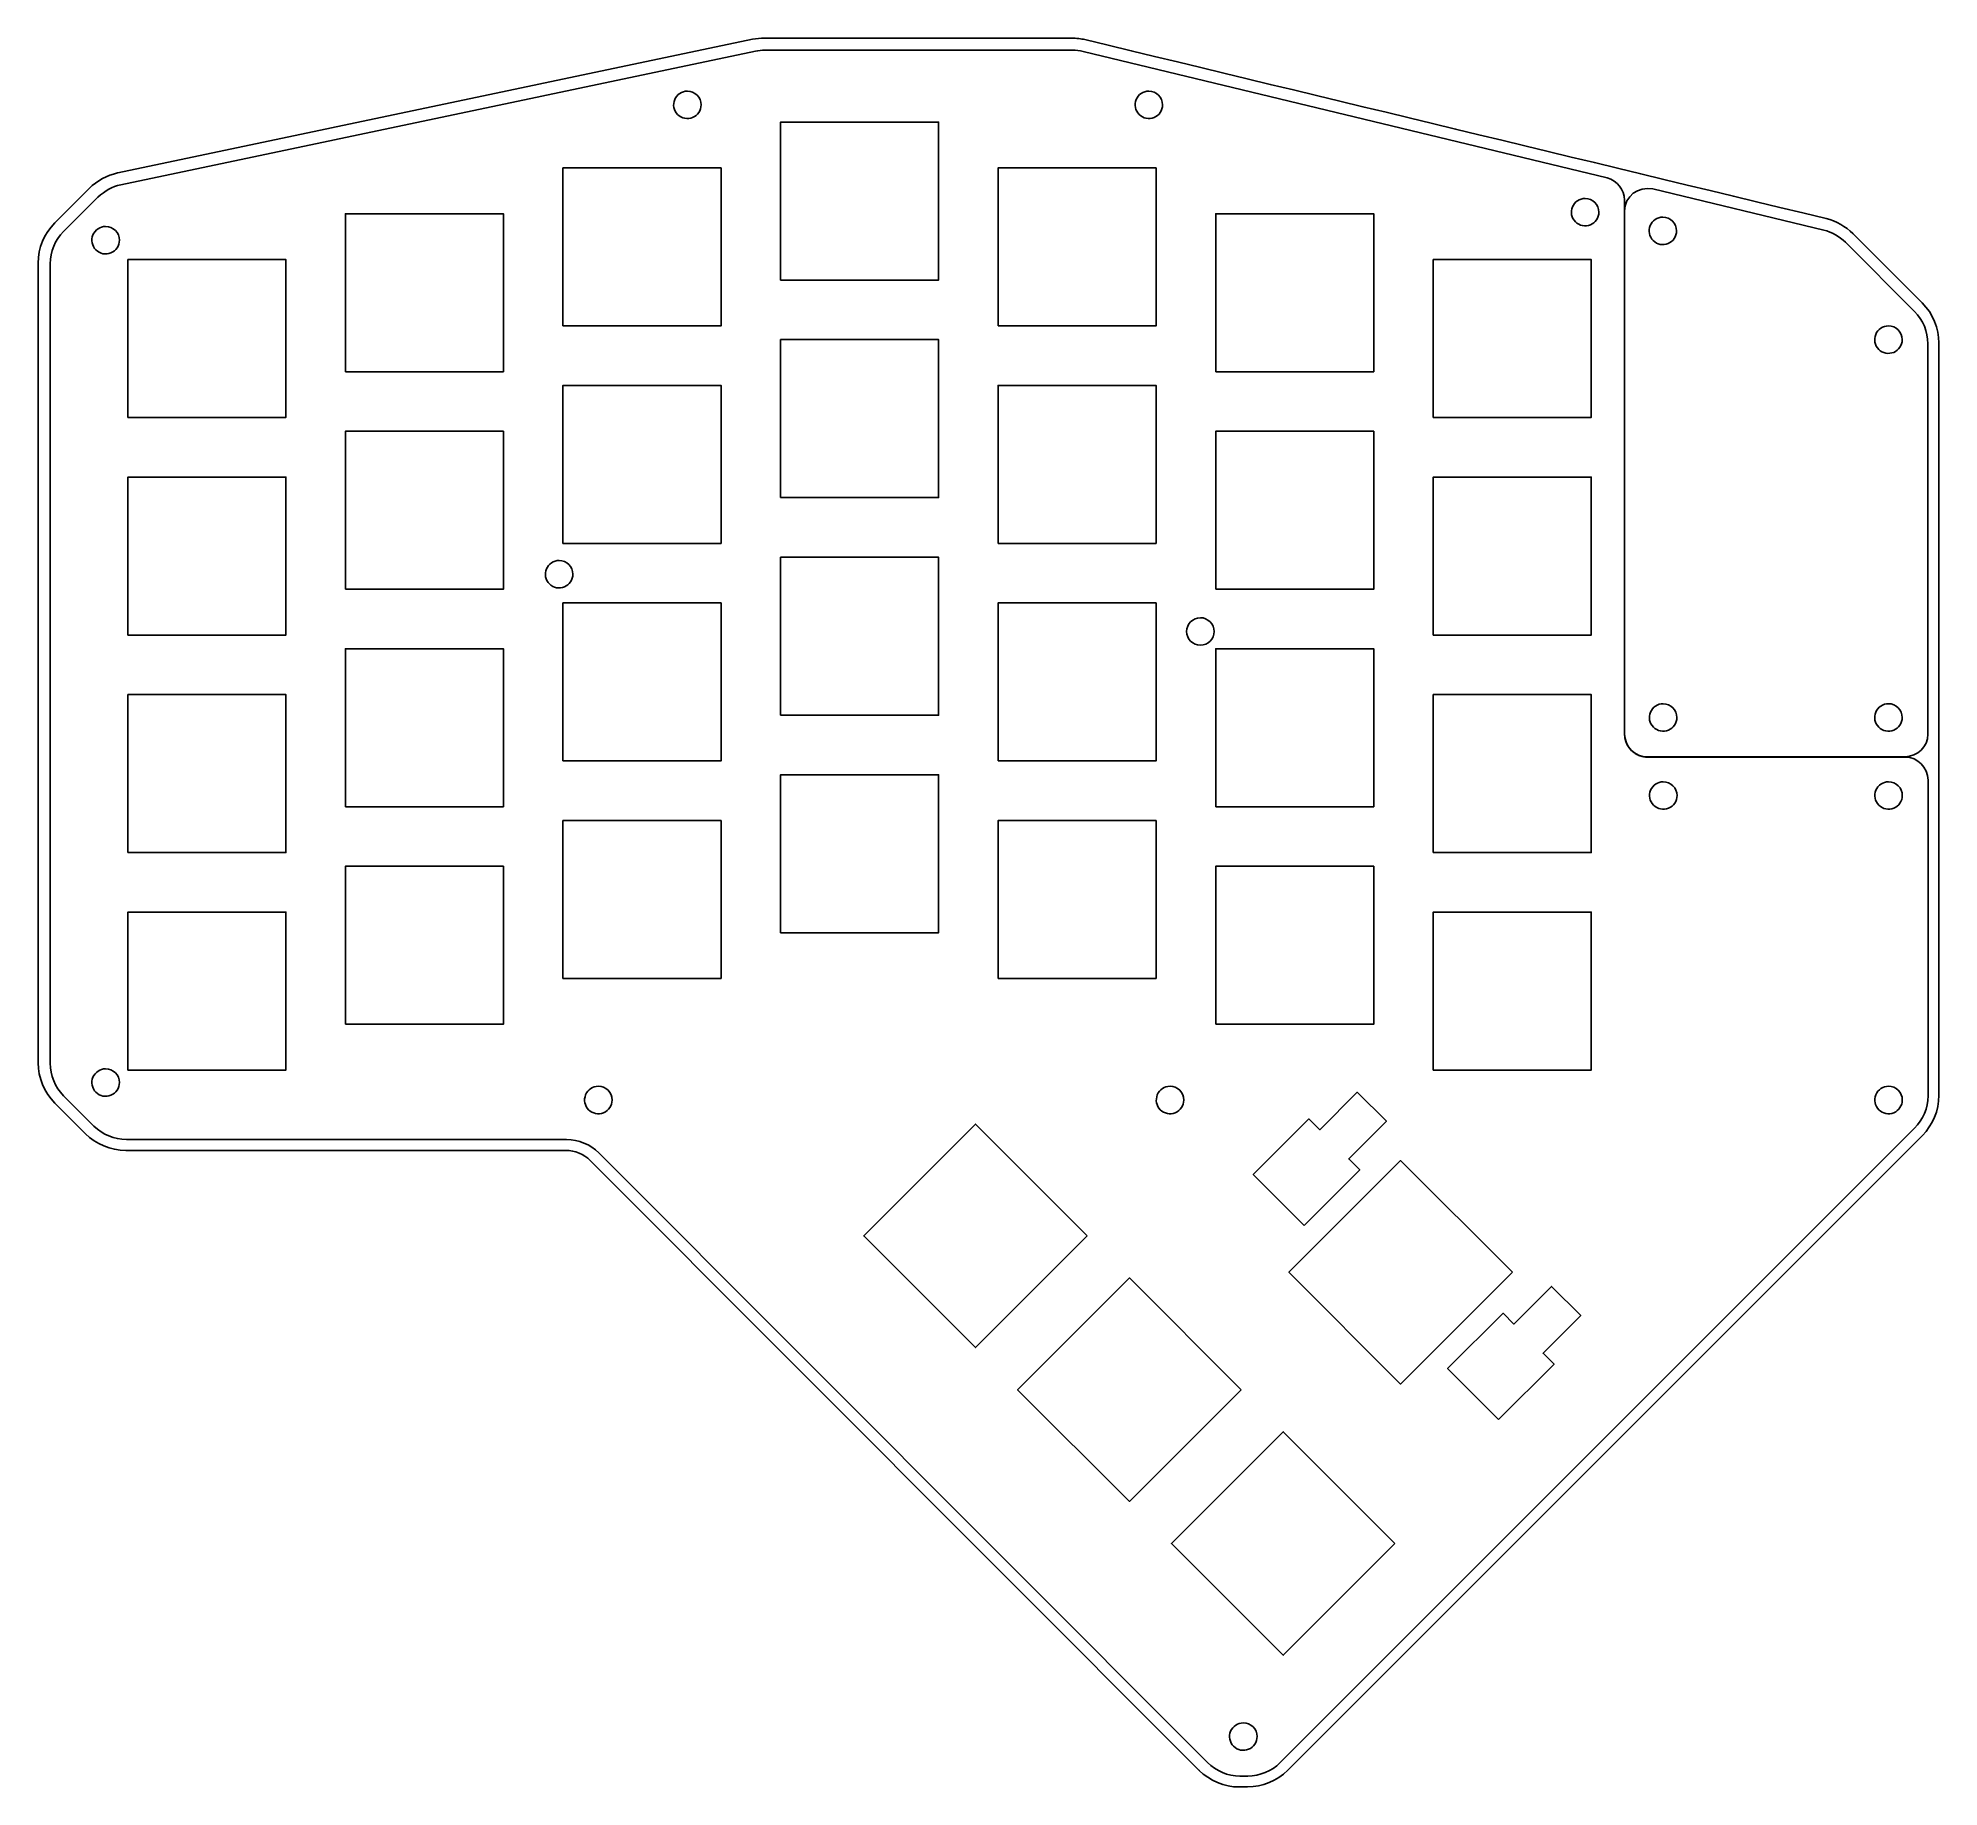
# Model space of a CAD drawing. Header units: millimetres. Extents: x 0 to 166, y 0 to 153.
import ezdxf

# ---------------------------------------------------------------- set-up
doc = ezdxf.new("R2010")
doc.units = ezdxf.units.MM
for name, color, linetype in [('Bottom', 7, 'CONTINUOUS'), ('MCU', 7, 'CONTINUOUS'), ('Plate', 7, 'CONTINUOUS')]:
    doc.layers.add(name, color=color, linetype=linetype)

msp = doc.modelspace()

# ---------------------------------------------------------------- linework, layer by layer
at = {"layer": 'Bottom', "color": 7}
for points in [[(63.396556, 152.75015)], [(56.700067, 148.12515)], [(97.000177, 148.12515)], [(135.10017, 138.750258)], [(5.90007, 136.300396)], [(141.88706, 137.113908)], [(161.58685, 127.61394)], [(45.500089, 107.125317)], [(101.50003, 102.125401)], [(141.91212, 94.614064)], [(161.58682, 94.614064)], [(141.92518, 87.800148)], [(161.6003, 87.800148)], [(5.90007, 62.725419)], [(48.925203, 61.200348)], [(98.850145, 61.200348)], [(161.6003, 61.200348)], [(105.25005, 5.60028)]]:
    msp.add_lwpolyline(points, close=True, dxfattribs=at)
for points in [[(90.252023, 152.75015), (63.416086, 152.75015)], [(62.386789, 152.644681), (62.382889, 152.644681), (6.957101, 140.974759)], [(4.447336, 139.613437), (1.462961, 136.631015)], [(156.13678, 136.988431), (156.14278, 136.988431)], [(164.53323, 129.631008), (158.50394, 135.662258)], [(0.00007, 133.089994), (0.00007, 63.257962)], [(166.00003, 60.410227), (166.00003, 126.095853)], [(1.462961, 59.722807), (1.464914, 59.722807), (4.121164, 57.064604)], [(109.12891, 1.46687), (164.53516, 56.873116)], [(7.65632, 55.601708), (46.074289, 55.601708)], [(48.212961, 54.724755), (48.212961, 54.722755), (101.37116, 1.46494)], [(104.90629, 0.00007), (105.59379, 0.00007)]]:
    msp.add_lwpolyline(points, dxfattribs=at)
for points in [[(63.396554, 152.75015), (63.097002, 152.744258), (62.755183, 152.726109), (62.386789, 152.644681)], [(63.416086, 152.75015), (63.409586, 152.750214), (63.403066, 152.750214), (63.396556, 152.75015)], [(91.421946, 152.617337), (91.080698, 152.690396), (90.690579, 152.759517), (90.252023, 152.75015)], [(156.14278, 136.988431), (134.56917, 142.196146), (112.9941, 147.411162), (91.421946, 152.617337)], [(56.700067, 148.12515), (56.214712, 148.12515), (55.777149, 147.832779), (55.591412, 147.38437)], [(57.548595, 147.773678), (57.323551, 147.998721), (57.018327, 148.12515), (56.700067, 148.12515)], [(57.900067, 146.92515), (57.900067, 147.243409), (57.773639, 147.548634), (57.548595, 147.773678)], [(97.000177, 148.12515), (96.514822, 148.12515), (96.077259, 147.832779), (95.891522, 147.38437)], [(97.848705, 147.773678), (97.623661, 147.998721), (97.318437, 148.12515), (97.000177, 148.12515)], [(98.200177, 146.92515), (98.200177, 147.243409), (98.073749, 147.548634), (97.848705, 147.773678)], [(55.591412, 147.38437), (55.405674, 146.935961), (55.508341, 146.419819), (55.851539, 146.076622)], [(57.159287, 145.816494), (57.607696, 146.002231), (57.900067, 146.439795), (57.900067, 146.92515)], [(95.891522, 147.38437), (95.705784, 146.935961), (95.808451, 146.419819), (96.151649, 146.076622)], [(97.459397, 145.816494), (97.907806, 146.002231), (98.200177, 146.439795), (98.200177, 146.92515)], [(55.851539, 146.076622), (56.194736, 145.733424), (56.710878, 145.630757), (57.159287, 145.816494)], [(96.151649, 146.076622), (96.494846, 145.733424), (97.010988, 145.630757), (97.459397, 145.816494)], [(6.935617, 140.970859), (6.025857, 140.75825), (5.14628, 140.320714), (4.447336, 139.613437)], [(6.957101, 140.974759), (6.949921, 140.973559), (6.942764, 140.972259), (6.935617, 140.970859)], [(133.991515, 138.009478), (133.805777, 137.561069), (133.908444, 137.044927), (134.251642, 136.70173)], [(135.10017, 138.750258), (134.614815, 138.750258), (134.177252, 138.457887), (133.991515, 138.009478)], [(136.30017, 137.550258), (136.30017, 138.213), (135.762912, 138.750258), (135.10017, 138.750258)], [(1.447336, 136.613435), (0.561499, 135.682239), (-0.007509, 134.441927), (0.00007, 133.089994)], [(1.462961, 136.631015), (1.457684, 136.625215), (1.452475, 136.619355), (1.447336, 136.613435)], [(5.90007, 136.300396), (5.414715, 136.300396), (4.977152, 136.008025), (4.791415, 135.559616)], [(6.748598, 135.948924), (6.523555, 136.173968), (6.21833, 136.300396), (5.90007, 136.300396)], [(134.251642, 136.70173), (134.594839, 136.358532), (135.110981, 136.255865), (135.55939, 136.441603)], [(135.55939, 136.441603), (136.007799, 136.62734), (136.30017, 137.064903), (136.30017, 137.550258)], [(140.778405, 136.373128), (140.592667, 135.924719), (140.695334, 135.408577), (141.038532, 135.06538)], [(141.88706, 137.113908), (141.401705, 137.113908), (140.964142, 136.821537), (140.778405, 136.373128)], [(143.08706, 135.913908), (143.08706, 136.57665), (142.549802, 137.113908), (141.88706, 137.113908)], [(158.48444, 135.679838), (157.84682, 136.286122), (157.059, 136.771972), (156.13678, 136.988431)], [(4.791415, 135.559616), (4.605677, 135.111207), (4.708344, 134.595065), (5.051542, 134.251868)], [(6.35929, 133.991741), (6.807699, 134.177478), (7.10007, 134.615041), (7.10007, 135.100396)], [(7.10007, 135.100396), (7.10007, 135.418656), (6.973642, 135.72388), (6.748598, 135.948924)], [(141.038532, 135.06538), (141.381729, 134.722182), (141.897871, 134.619515), (142.34628, 134.805253)], [(142.34628, 134.805253), (142.794689, 134.99099), (143.08706, 135.428553), (143.08706, 135.913908)], [(158.50394, 135.662258), (158.49794, 135.668158), (158.49104, 135.674058), (158.48444, 135.679838)], [(5.051542, 134.251868), (5.39474, 133.90867), (5.910881, 133.806003), (6.35929, 133.991741)], [(166.00003, 126.121243), (165.96773, 127.409127), (165.48705, 128.68034), (164.53323, 129.631008)], [(160.478195, 126.87316), (160.292457, 126.424751), (160.395124, 125.908609), (160.738322, 125.565412)], [(161.58685, 127.61394), (161.101495, 127.61394), (160.663932, 127.321569), (160.478195, 126.87316)], [(162.435378, 127.262468), (162.210334, 127.487512), (161.90511, 127.61394), (161.58685, 127.61394)], [(162.04607, 125.305285), (162.494479, 125.491022), (162.78685, 125.928585), (162.78685, 126.41394)], [(162.78685, 126.41394), (162.78685, 126.7322), (162.660422, 127.037424), (162.435378, 127.262468)], [(160.738322, 125.565412), (161.081519, 125.222214), (161.597661, 125.119547), (162.04607, 125.305285)], [(166.00003, 126.095853), (166.00014, 126.104353), (166.00014, 126.112783), (166.00003, 126.121243)], [(44.391434, 106.384537), (44.205696, 105.936128), (44.308363, 105.419986), (44.651561, 105.076789)], [(45.500089, 107.125317), (45.014734, 107.125317), (44.577171, 106.832946), (44.391434, 106.384537)], [(46.348617, 106.773845), (46.123573, 106.998889), (45.818349, 107.125317), (45.500089, 107.125317)], [(46.700089, 105.925317), (46.700089, 106.243577), (46.573661, 106.548801), (46.348617, 106.773845)], [(44.651561, 105.076789), (44.994758, 104.733591), (45.5109, 104.630924), (45.959309, 104.816662)], [(45.959309, 104.816662), (46.407718, 105.002399), (46.700089, 105.439962), (46.700089, 105.925317)], [(101.50003, 102.125401), (100.837288, 102.125401), (100.30003, 101.588143), (100.30003, 100.925401)], [(102.348558, 101.773929), (102.123514, 101.998973), (101.81829, 102.125401), (101.50003, 102.125401)], [(102.70003, 100.925401), (102.70003, 101.243661), (102.573602, 101.548885), (102.348558, 101.773929)], [(100.30003, 100.925401), (100.30003, 100.262659), (100.837288, 99.725401), (101.50003, 99.725401)], [(101.50003, 99.725401), (102.162772, 99.725401), (102.70003, 100.262659), (102.70003, 100.925401)], [(140.803465, 93.873284), (140.617727, 93.424875), (140.720394, 92.908733), (141.063592, 92.565536)], [(141.91212, 94.614064), (141.426765, 94.614064), (140.989202, 94.321693), (140.803465, 93.873284)], [(143.11212, 93.414064), (143.11212, 94.076806), (142.574862, 94.614064), (141.91212, 94.614064)], [(142.37134, 92.305409), (142.819749, 92.491146), (143.11212, 92.928709), (143.11212, 93.414064)], [(160.478165, 93.873284), (160.292427, 93.424875), (160.395094, 92.908733), (160.738292, 92.565536)], [(161.58682, 94.614064), (161.101465, 94.614064), (160.663902, 94.321693), (160.478165, 93.873284)], [(162.435348, 94.262592), (162.210304, 94.487636), (161.90508, 94.614064), (161.58682, 94.614064)], [(162.04604, 92.305409), (162.494449, 92.491146), (162.78682, 92.928709), (162.78682, 93.414064)], [(162.78682, 93.414064), (162.78682, 93.732324), (162.660392, 94.037548), (162.435348, 94.262592)], [(141.063592, 92.565536), (141.406789, 92.222338), (141.922931, 92.119671), (142.37134, 92.305409)], [(160.738292, 92.565536), (161.081489, 92.222338), (161.597631, 92.119671), (162.04604, 92.305409)], [(140.816525, 87.059368), (140.630787, 86.610959), (140.733454, 86.094817), (141.076652, 85.75162)], [(141.92518, 87.800148), (141.439825, 87.800148), (141.002262, 87.507777), (140.816525, 87.059368)], [(142.773708, 87.448676), (142.548664, 87.67372), (142.24344, 87.800148), (141.92518, 87.800148)], [(142.3844, 85.491493), (142.832809, 85.67723), (143.12518, 86.114793), (143.12518, 86.600148)], [(143.12518, 86.600148), (143.12518, 86.918408), (142.998752, 87.223632), (142.773708, 87.448676)], [(160.491645, 87.059368), (160.305907, 86.610959), (160.408574, 86.094817), (160.751772, 85.75162)], [(161.6003, 87.800148), (161.114945, 87.800148), (160.677382, 87.507777), (160.491645, 87.059368)], [(162.448828, 87.448676), (162.223784, 87.67372), (161.91856, 87.800148), (161.6003, 87.800148)], [(162.05952, 85.491493), (162.507929, 85.67723), (162.8003, 86.114793), (162.8003, 86.600148)], [(162.8003, 86.600148), (162.8003, 86.918408), (162.673872, 87.223632), (162.448828, 87.448676)], [(141.076652, 85.75162), (141.419849, 85.408422), (141.935991, 85.305755), (142.3844, 85.491493)], [(160.751772, 85.75162), (161.094969, 85.408422), (161.611111, 85.305755), (162.05952, 85.491493)], [(0.00007, 63.257962), (0.000006, 63.251462), (0.000006, 63.244942), (0.00007, 63.238432)], [(0.00007, 63.238432), (0.025161, 61.942011), (0.514818, 60.670875), (1.462961, 59.722807)], [(4.791415, 61.984639), (4.605677, 61.53623), (4.708344, 61.020088), (5.051542, 60.676891)], [(5.90007, 62.725419), (5.414715, 62.725419), (4.977152, 62.433048), (4.791415, 61.984639)], [(6.748598, 62.373947), (6.523555, 62.598991), (6.21833, 62.725419), (5.90007, 62.725419)], [(6.35929, 60.416764), (6.807699, 60.602501), (7.10007, 61.040064), (7.10007, 61.525419)], [(7.10007, 61.525419), (7.10007, 61.843679), (6.973642, 62.148903), (6.748598, 62.373947)], [(5.051542, 60.676891), (5.39474, 60.333693), (5.910881, 60.231026), (6.35929, 60.416764)], [(47.816548, 60.459568), (47.63081, 60.011159), (47.733477, 59.495017), (48.076675, 59.15182)], [(48.925203, 61.200348), (48.439848, 61.200348), (48.002285, 60.907977), (47.816548, 60.459568)], [(49.773731, 60.848876), (49.548687, 61.07392), (49.243463, 61.200348), (48.925203, 61.200348)], [(49.384423, 58.891693), (49.832832, 59.07743), (50.125203, 59.514993), (50.125203, 60.000348)], [(50.125203, 60.000348), (50.125203, 60.318608), (49.998775, 60.623832), (49.773731, 60.848876)], [(97.74149, 60.459568), (97.555752, 60.011159), (97.658419, 59.495017), (98.001617, 59.15182)], [(98.850145, 61.200348), (98.36479, 61.200348), (97.927227, 60.907977), (97.74149, 60.459568)], [(99.698673, 60.848876), (99.473629, 61.07392), (99.168405, 61.200348), (98.850145, 61.200348)], [(99.309365, 58.891693), (99.757774, 59.07743), (100.050145, 59.514993), (100.050145, 60.000348)], [(100.050145, 60.000348), (100.050145, 60.318608), (99.923717, 60.623832), (99.698673, 60.848876)], [(160.491645, 60.459568), (160.305907, 60.011159), (160.408574, 59.495017), (160.751772, 59.15182)], [(161.6003, 61.200348), (161.114945, 61.200348), (160.677382, 60.907977), (160.491645, 60.459568)], [(162.448828, 60.848876), (162.223784, 61.07392), (161.91856, 61.200348), (161.6003, 61.200348)], [(162.05952, 58.891693), (162.507929, 59.07743), (162.8003, 59.514993), (162.8003, 60.000348)], [(162.8003, 60.000348), (162.8003, 60.318608), (162.673872, 60.623832), (162.448828, 60.848876)], [(164.55276, 56.890696), (165.44028, 57.823248), (166.00255, 59.06261), (166.00003, 60.410227)], [(48.076675, 59.15182), (48.419872, 58.808622), (48.936014, 58.705955), (49.384423, 58.891693)], [(98.001617, 59.15182), (98.344814, 58.808622), (98.860956, 58.705955), (99.309365, 58.891693)], [(160.751772, 59.15182), (161.094969, 58.808622), (161.611111, 58.705955), (162.05952, 58.891693)], [(4.121164, 57.064604), (4.126964, 57.059304), (4.132822, 57.054114), (4.138742, 57.048974)], [(4.138742, 57.048974), (5.071137, 56.160916), (6.31005, 55.599871), (7.65632, 55.601708)], [(164.53516, 56.873116), (164.54116, 56.878916), (164.54696, 56.884766), (164.55276, 56.890696)], [(46.074289, 55.601708), (46.897123, 55.586638), (47.652355, 55.286779), (48.212961, 54.724755)], [(105.25005, 5.60028), (104.764695, 5.60028), (104.327132, 5.307909), (104.141395, 4.8595)], [(106.098578, 5.248808), (105.873534, 5.473852), (105.56831, 5.60028), (105.25005, 5.60028)], [(106.45005, 4.40028), (106.45005, 4.71854), (106.323622, 5.023764), (106.098578, 5.248808)], [(104.141395, 4.8595), (103.955657, 4.411091), (104.058324, 3.894949), (104.401522, 3.551752)], [(104.401522, 3.551752), (104.744719, 3.208554), (105.260861, 3.105887), (105.70927, 3.291625)], [(105.70927, 3.291625), (106.157679, 3.477362), (106.45005, 3.914925), (106.45005, 4.40028)], [(101.37116, 1.46494), (101.37716, 1.45894), (101.38406, 1.45314), (101.39066, 1.44734)], [(101.39066, 1.44734), (102.3227, 0.56289), (103.55817, -0.00189), (104.90629, 0.00007)], [(105.59379, 0.00007), (105.60179, -0.00002), (105.60939, -0.00002), (105.61719, 0.00007)], [(105.61719, 0.00007), (106.90449, 0.03237), (108.17847, 0.51167), (109.12891, 1.46687)]]:
    msp.add_open_spline(points, degree=3, dxfattribs=at)
at = {"layer": 'MCU', "color": 7}
for points in [[(141.00609, 139.585918), (155.94306, 135.979118)], [(138.537, 91.964094), (138.537, 137.642113)], [(157.83183, 134.919021), (163.86503, 128.886168)], [(165.03696, 126.057949), (165.03696, 91.964094)], [(163.03706, 89.964197), (140.5369, 89.964197)]]:
    msp.add_lwpolyline(points, dxfattribs=at)
for points in [[(141.887065, 137.113913)], [(161.586855, 127.613945)], [(141.912125, 94.614069)], [(161.586825, 94.614069)]]:
    msp.add_lwpolyline(points, close=True, dxfattribs=at)
for points in [[(138.537, 137.642113), (138.5574, 138.95782), (139.74768, 139.829726), (141.00609, 139.585918)], [(140.778409, 136.373133), (140.592672, 135.924724), (140.695339, 135.408582), (141.038537, 135.065385)], [(141.887065, 137.113913), (141.40171, 137.113913), (140.964147, 136.821542), (140.778409, 136.373133)], [(143.087065, 135.913913), (143.087065, 136.576655), (142.549806, 137.113913), (141.887065, 137.113913)], [(141.038537, 135.065385), (141.381734, 134.722187), (141.897876, 134.61952), (142.346285, 134.805258)], [(142.346285, 134.805258), (142.794694, 134.990995), (143.087065, 135.428558), (143.087065, 135.913913)], [(155.94306, 135.979118), (156.66557, 135.809578), (157.29818, 135.426436), (157.83183, 134.919021)], [(163.86503, 128.886168), (164.62354, 128.130033), (165.01055, 127.119045), (165.03696, 126.057949)], [(160.478199, 126.873165), (160.292462, 126.424756), (160.395129, 125.908614), (160.738327, 125.565417)], [(161.586855, 127.613945), (161.1015, 127.613945), (160.663937, 127.321574), (160.478199, 126.873165)], [(162.435383, 127.262473), (162.210339, 127.487517), (161.905115, 127.613945), (161.586855, 127.613945)], [(162.046075, 125.30529), (162.494484, 125.491027), (162.786855, 125.92859), (162.786855, 126.413945)], [(162.786855, 126.413945), (162.786855, 126.732205), (162.660427, 127.037429), (162.435383, 127.262473)], [(160.738327, 125.565417), (161.081524, 125.222219), (161.597666, 125.119552), (162.046075, 125.30529)], [(140.803469, 93.873289), (140.617732, 93.42488), (140.720399, 92.908738), (141.063597, 92.565541)], [(141.912125, 94.614069), (141.42677, 94.614069), (140.989207, 94.321698), (140.803469, 93.873289)], [(143.112125, 93.414069), (143.112125, 94.076811), (142.574866, 94.614069), (141.912125, 94.614069)], [(142.371345, 92.305414), (142.819754, 92.491151), (143.112125, 92.928714), (143.112125, 93.414069)], [(160.478169, 93.873289), (160.292432, 93.42488), (160.395099, 92.908738), (160.738297, 92.565541)], [(161.586825, 94.614069), (161.10147, 94.614069), (160.663907, 94.321698), (160.478169, 93.873289)], [(162.435353, 94.262597), (162.210309, 94.487641), (161.905085, 94.614069), (161.586825, 94.614069)], [(162.046045, 92.305414), (162.494454, 92.491151), (162.786825, 92.928714), (162.786825, 93.414069)], [(162.786825, 93.414069), (162.786825, 93.732329), (162.660397, 94.037553), (162.435353, 94.262597)], [(140.5369, 89.964197), (139.41122, 89.982577), (138.58551, 90.86281), (138.537, 91.964094)], [(141.063597, 92.565541), (141.406794, 92.222343), (141.922936, 92.119676), (142.371345, 92.305414)], [(160.738297, 92.565541), (161.081494, 92.222343), (161.597636, 92.119676), (162.046045, 92.305414)], [(165.03696, 91.964094), (165.01816, 90.83528), (164.13747, 90.018867), (163.03706, 89.964197)]]:
    msp.add_open_spline(points, degree=3, dxfattribs=at)
at = {"layer": 'Plate', "color": 7}
for points in [[(7.213028, 139.946102), (62.641824, 151.615991)], [(63.465913, 151.701009), (90.322884, 151.701009)], [(91.261979, 151.589885), (137.01902, 140.539121)], [(2.22087, 135.87293), (5.208897, 138.860957)], [(138.55007, 138.594963), (138.55007, 91.951039)], [(1.05, 63.208117), (1.05, 133.045063)], [(138.55007, 91.951039), (138.55007, 91.901999), (138.55207, 91.852959), (138.55507, 91.803919), (138.55907, 91.754879), (138.56507, 91.706899), (138.57107, 91.657859), (138.57907, 91.609879), (138.58807, 91.560839), (138.59827, 91.512859), (138.60917, 91.465939), (138.62217, 91.417959), (138.63627, 91.371039), (138.65007, 91.324119), (138.66627, 91.277909), (138.68427, 91.232049), (138.70227, 91.185839), (138.72127, 91.141039), (138.74207, 91.095879), (138.76327, 91.052129), (138.78617, 91.009089), (138.80907, 90.966049), (138.83407, 90.923009), (138.86017, 90.882089), (138.88697, 90.840109), (138.91417, 90.799889), (138.94307, 90.760029), (138.97307, 90.720869), (139.00307, 90.683119), (139.03517, 90.645019), (139.06797, 90.607979), (139.10117, 90.571999), (139.13507, 90.537069), (139.16997, 90.502849), (139.20597, 90.470039), (139.24297, 90.436879), (139.28107, 90.405129), (139.31917, 90.375139), (139.35797, 90.344799), (139.39817, 90.315869), (139.43807, 90.289059), (139.48007, 90.261899), (139.52097, 90.236149), (139.56397, 90.211099), (139.60697, 90.187819), (139.64997, 90.164889), (139.69407, 90.144079), (139.73887, 90.122909), (139.78397, 90.103859), (139.82987, 90.085869), (139.87607, 90.067879), (139.92197, 90.051999), (139.96887, 90.037889), (140.01577, 90.024129), (140.06377, 90.011079), (140.11107, 90.000139), (140.15907, 89.989909), (140.20807, 89.981109), (140.25607, 89.973009), (140.30507, 89.967009), (140.35307, 89.961009), (140.40207, 89.957109), (140.45077, 89.953909), (140.49977, 89.951809), (140.54987, 89.951104), (163.05004, 89.951104)], [(165.04994, 87.950854), (165.04994, 60.357988)], [(4.877992, 57.723129), (2.22087, 60.379898)], [(46.143113, 56.550848), (7.705858, 56.550848)], [(163.87801, 57.530121), (108.47073, 2.12284)], [(102.12779, 2.12284), (48.97098, 55.379979)]]:
    msp.add_lwpolyline(points, dxfattribs=at)
for points in [[(56.700072, 148.125155)], [(97.000182, 148.125155)], [(64.837025, 131.614049), (64.837025, 145.41401), (78.636975, 145.41401), (78.636975, 131.614049)], [(45.837134, 127.613902), (45.837134, 141.413863), (59.637084, 141.413863), (59.637084, 127.613902)], [(83.836915, 127.613902), (83.836915, 141.413863), (97.637218, 141.413863), (97.637218, 127.613902)], [(135.100175, 138.750263)], [(5.900075, 136.300401)], [(26.837244, 123.614108), (26.837244, 137.414068), (40.637195, 137.414068), (40.637195, 123.614108)], [(102.83716, 123.614108), (102.83716, 137.414068), (116.63711, 137.414068), (116.63711, 123.614108)], [(7.837, 119.61396), (7.837, 133.413921), (21.63695, 133.413921), (21.63695, 119.61396)], [(121.83705, 119.61396), (121.83705, 133.413921), (135.637, 133.413921), (135.637, 119.61396)], [(64.837025, 112.614144), (64.837025, 126.414105), (78.636975, 126.414105), (78.636975, 112.614144)], [(45.837134, 108.613997), (45.837134, 122.413958), (59.637084, 122.413958), (59.637084, 108.613997)], [(83.836915, 108.613997), (83.836915, 122.413958), (97.637218, 122.413958), (97.637218, 108.613997)], [(26.837243, 104.61385), (26.837243, 118.414163), (40.637194, 118.414163), (40.637194, 104.61385)], [(102.83716, 104.61385), (102.83716, 118.414163), (116.63711, 118.414163), (116.63711, 104.61385)], [(7.837, 100.614055), (7.837, 114.414016), (21.63695, 114.414016), (21.63695, 100.614055)], [(121.83705, 100.614055), (121.83705, 114.414016), (135.637, 114.414016), (135.637, 100.614055)], [(45.500094, 107.125322)], [(64.837025, 93.613886), (64.837025, 107.413847), (78.636975, 107.413847), (78.636975, 93.613886)], [(45.837134, 89.614092), (45.837134, 103.414053), (59.637084, 103.414053), (59.637084, 89.614092)], [(83.836915, 89.614092), (83.836915, 103.414053), (97.637218, 103.414053), (97.637218, 89.614092)], [(101.500035, 102.125406)], [(26.837243, 85.613945), (26.837243, 99.413905), (40.637194, 99.413905), (40.637194, 85.613945)], [(102.83716, 85.613945), (102.83716, 99.413905), (116.63711, 99.413905), (116.63711, 85.613945)], [(7.837, 81.61415), (7.837, 95.414111), (21.63695, 95.414111), (21.63695, 81.61415)], [(121.83705, 81.61415), (121.83705, 95.414111), (135.637, 95.414111), (135.637, 81.61415)], [(64.837025, 74.613981), (64.837025, 88.413942), (78.636975, 88.413942), (78.636975, 74.613981)], [(141.925185, 87.800153)], [(161.600305, 87.800153)], [(45.837134, 70.614187), (45.837134, 84.414147), (59.637084, 84.414147), (59.637084, 70.614187)], [(83.836915, 70.614187), (83.836915, 84.414147), (97.637218, 84.414147), (97.637218, 70.614187)], [(26.837243, 66.614039), (26.837243, 80.414), (40.637194, 80.414), (40.637194, 66.614039)], [(102.83716, 66.614039), (102.83716, 80.414), (116.63711, 80.414), (116.63711, 66.614039)], [(7.837, 62.613892), (7.837, 76.413853), (21.63695, 76.413853), (21.63695, 62.613892)], [(121.83705, 62.613892), (121.83705, 76.413853), (135.637, 76.413853), (135.637, 62.613892)], [(5.900075, 62.725424)], [(48.925208, 61.200353)], [(98.85015, 61.200353)], [(110.57604, 49.05311), (106.12116, 53.507993), (110.96515, 58.350926), (111.91906, 57.397015), (115.20695, 60.684903), (117.75294, 58.138906), (114.464, 54.852076), (115.42003, 53.897106)], [(161.600305, 61.200353)], [(91.625184, 48.13519), (81.865947, 38.37594), (72.108122, 48.13519), (81.865947, 57.89302)], [(128.74796, 44.95313), (118.99013, 35.19495), (109.23196, 44.95313), (118.99013, 54.710965)], [(105.06001, 34.7), (95.302184, 24.94111), (85.542947, 34.7), (95.302184, 44.45818)], [(127.54605, 32.08309), (123.09117, 36.53797), (127.93516, 41.3809), (128.88907, 40.42699), (132.17696, 43.71488), (134.72295, 41.16888), (131.43401, 37.88205), (132.39004, 36.92708)], [(118.49519, 21.2641), (108.73701, 11.50592), (98.978125, 21.2641), (108.73701, 31.023)], [(105.250055, 5.600285)]]:
    msp.add_lwpolyline(points, close=True, dxfattribs=at)
for points in [[(62.641824, 151.615991), (62.912687, 151.676769), (63.18918, 151.695299), (63.465913, 151.701009)], [(90.322884, 151.701009), (90.640275, 151.707009), (90.952963, 151.656385), (91.261979, 151.589885)], [(56.700072, 148.125155), (56.214717, 148.125155), (55.777154, 147.832784), (55.591416, 147.384375)], [(57.5486, 147.773683), (57.323556, 147.998726), (57.018332, 148.125155), (56.700072, 148.125155)], [(57.900072, 146.925155), (57.900072, 147.243414), (57.773644, 147.548639), (57.5486, 147.773683)], [(97.000182, 148.125155), (96.514827, 148.125155), (96.077264, 147.832784), (95.891526, 147.384375)], [(97.84871, 147.773683), (97.623666, 147.998726), (97.318442, 148.125155), (97.000182, 148.125155)], [(98.200182, 146.925155), (98.200182, 147.243414), (98.073754, 147.548639), (97.84871, 147.773683)], [(55.591416, 147.384375), (55.405679, 146.935966), (55.508346, 146.419824), (55.851544, 146.076627)], [(57.159292, 145.816499), (57.607701, 146.002236), (57.900072, 146.4398), (57.900072, 146.925155)], [(95.891526, 147.384375), (95.705789, 146.935966), (95.808456, 146.419824), (96.151654, 146.076627)], [(97.459402, 145.816499), (97.907811, 146.002236), (98.200182, 146.4398), (98.200182, 146.925155)], [(55.851544, 146.076627), (56.194741, 145.733429), (56.710883, 145.630762), (57.159292, 145.816499)], [(96.151654, 146.076627), (96.494851, 145.733429), (97.010993, 145.630762), (97.459402, 145.816499)], [(5.208897, 138.860957), (5.880273, 139.416149), (6.445769, 139.76679), (7.213028, 139.946102)], [(137.01902, 140.539121), (137.9363, 140.305327), (138.5057, 139.520866), (138.55007, 138.594963)], [(133.991519, 138.009483), (133.805782, 137.561074), (133.908449, 137.044932), (134.251647, 136.701735)], [(135.100175, 138.750263), (134.61482, 138.750263), (134.177257, 138.457892), (133.991519, 138.009483)], [(136.300175, 137.550263), (136.300175, 138.213005), (135.762916, 138.750263), (135.100175, 138.750263)], [(5.900075, 136.300401), (5.41472, 136.300401), (4.977157, 136.00803), (4.791419, 135.559621)], [(6.748603, 135.948929), (6.523559, 136.173973), (6.218335, 136.300401), (5.900075, 136.300401)], [(134.251647, 136.701735), (134.594844, 136.358537), (135.110986, 136.25587), (135.559395, 136.441608)], [(135.559395, 136.441608), (136.007804, 136.627345), (136.300175, 137.064908), (136.300175, 137.550263)], [(1.05, 133.045063), (1.044409, 134.115344), (1.490625, 135.105295), (2.22087, 135.87293)], [(4.791419, 135.559621), (4.605682, 135.111212), (4.708349, 134.59507), (5.051547, 134.251873)], [(6.359295, 133.991746), (6.807704, 134.177483), (7.100075, 134.615046), (7.100075, 135.100401)], [(7.100075, 135.100401), (7.100075, 135.418661), (6.973647, 135.723885), (6.748603, 135.948929)], [(5.051547, 134.251873), (5.394744, 133.908675), (5.910886, 133.806008), (6.359295, 133.991746)], [(44.391438, 106.384542), (44.205701, 105.936133), (44.308368, 105.419991), (44.651566, 105.076794)], [(45.500094, 107.125322), (45.014739, 107.125322), (44.577176, 106.832951), (44.391438, 106.384542)], [(46.348622, 106.77385), (46.123578, 106.998894), (45.818354, 107.125322), (45.500094, 107.125322)], [(46.700094, 105.925322), (46.700094, 106.243582), (46.573666, 106.548806), (46.348622, 106.77385)], [(44.651566, 105.076794), (44.994763, 104.733596), (45.510905, 104.630929), (45.959314, 104.816667)], [(45.959314, 104.816667), (46.407723, 105.002404), (46.700094, 105.439967), (46.700094, 105.925322)], [(101.500035, 102.125406), (100.837293, 102.125406), (100.300035, 101.588148), (100.300035, 100.925406)], [(102.348563, 101.773934), (102.123519, 101.998978), (101.818295, 102.125406), (101.500035, 102.125406)], [(102.700035, 100.925406), (102.700035, 101.243666), (102.573607, 101.54889), (102.348563, 101.773934)], [(100.300035, 100.925406), (100.300035, 100.262664), (100.837293, 99.725406), (101.500035, 99.725406)], [(101.500035, 99.725406), (102.162776, 99.725406), (102.700035, 100.262664), (102.700035, 100.925406)], [(163.05004, 89.951104), (164.17941, 89.935514), (164.99572, 89.050194), (165.04994, 87.950854)], [(140.816529, 87.059373), (140.630792, 86.610964), (140.733459, 86.094822), (141.076657, 85.751625)], [(141.925185, 87.800153), (141.43983, 87.800153), (141.002267, 87.507782), (140.816529, 87.059373)], [(142.773713, 87.448681), (142.548669, 87.673725), (142.243445, 87.800153), (141.925185, 87.800153)], [(142.384405, 85.491498), (142.832814, 85.677235), (143.125185, 86.114798), (143.125185, 86.600153)], [(143.125185, 86.600153), (143.125185, 86.918413), (142.998757, 87.223637), (142.773713, 87.448681)], [(160.491649, 87.059373), (160.305912, 86.610964), (160.408579, 86.094822), (160.751777, 85.751625)], [(161.600305, 87.800153), (161.11495, 87.800153), (160.677387, 87.507782), (160.491649, 87.059373)], [(162.448833, 87.448681), (162.223789, 87.673725), (161.918565, 87.800153), (161.600305, 87.800153)], [(162.059525, 85.491498), (162.507934, 85.677235), (162.800305, 86.114798), (162.800305, 86.600153)], [(162.800305, 86.600153), (162.800305, 86.918413), (162.673877, 87.223637), (162.448833, 87.448681)], [(141.076657, 85.751625), (141.419854, 85.408427), (141.935996, 85.30576), (142.384405, 85.491498)], [(160.751777, 85.751625), (161.094974, 85.408427), (161.611116, 85.30576), (162.059525, 85.491498)], [(2.22087, 60.379898), (1.465313, 61.135393), (1.070528, 62.147375), (1.05, 63.208117)], [(4.791419, 61.984644), (4.605682, 61.536235), (4.708349, 61.020093), (5.051547, 60.676896)], [(5.900075, 62.725424), (5.41472, 62.725424), (4.977157, 62.433053), (4.791419, 61.984644)], [(6.748603, 62.373952), (6.523559, 62.598996), (6.218335, 62.725424), (5.900075, 62.725424)], [(6.359295, 60.416769), (6.807704, 60.602506), (7.100075, 61.040069), (7.100075, 61.525424)], [(7.100075, 61.525424), (7.100075, 61.843684), (6.973647, 62.148908), (6.748603, 62.373952)], [(5.051547, 60.676896), (5.394744, 60.333698), (5.910886, 60.231031), (6.359295, 60.416769)], [(47.816552, 60.459573), (47.630815, 60.011164), (47.733482, 59.495022), (48.07668, 59.151825)], [(48.925208, 61.200353), (48.439853, 61.200353), (48.00229, 60.907982), (47.816552, 60.459573)], [(49.773736, 60.848881), (49.548692, 61.073925), (49.243468, 61.200353), (48.925208, 61.200353)], [(49.384428, 58.891698), (49.832837, 59.077435), (50.125208, 59.514998), (50.125208, 60.000353)], [(50.125208, 60.000353), (50.125208, 60.318613), (49.99878, 60.623837), (49.773736, 60.848881)], [(97.741494, 60.459573), (97.555757, 60.011164), (97.658424, 59.495022), (98.001622, 59.151825)], [(98.85015, 61.200353), (98.364795, 61.200353), (97.927232, 60.907982), (97.741494, 60.459573)], [(99.698678, 60.848881), (99.473634, 61.073925), (99.16841, 61.200353), (98.85015, 61.200353)], [(99.30937, 58.891698), (99.757779, 59.077435), (100.05015, 59.514998), (100.05015, 60.000353)], [(100.05015, 60.000353), (100.05015, 60.318613), (99.923722, 60.623837), (99.698678, 60.848881)], [(160.491649, 60.459573), (160.305912, 60.011164), (160.408579, 59.495022), (160.751777, 59.151825)], [(161.600305, 61.200353), (161.11495, 61.200353), (160.677387, 60.907982), (160.491649, 60.459573)], [(162.448833, 60.848881), (162.223789, 61.073925), (161.918565, 61.200353), (161.600305, 61.200353)], [(162.059525, 58.891698), (162.507934, 59.077435), (162.800305, 59.514998), (162.800305, 60.000353)], [(162.800305, 60.000353), (162.800305, 60.318613), (162.673877, 60.623837), (162.448833, 60.848881)], [(165.04994, 60.357988), (165.05194, 59.28693), (164.60925, 58.298806), (163.87801, 57.530121)], [(48.07668, 59.151825), (48.419877, 58.808627), (48.936019, 58.70596), (49.384428, 58.891698)], [(98.001622, 59.151825), (98.344819, 58.808627), (98.860961, 58.70596), (99.30937, 58.891698)], [(160.751777, 59.151825), (161.094974, 58.808627), (161.611116, 58.70596), (162.059525, 58.891698)], [(7.705858, 56.550848), (6.634389, 56.549448), (5.647014, 56.991478), (4.877992, 57.723129)], [(48.97098, 55.379979), (48.216663, 56.136158), (47.203136, 56.5305), (46.143113, 56.550848)], [(105.250055, 5.600285), (104.7647, 5.600285), (104.327137, 5.307914), (104.141399, 4.859505)], [(106.098583, 5.248813), (105.873539, 5.473857), (105.568315, 5.600285), (105.250055, 5.600285)], [(106.450055, 4.400285), (106.450055, 4.718545), (106.323627, 5.023769), (106.098583, 5.248813)], [(104.141399, 4.859505), (103.955662, 4.411096), (104.058329, 3.894954), (104.401527, 3.551757)], [(104.401527, 3.551757), (104.744724, 3.208559), (105.260866, 3.105892), (105.709275, 3.29163)], [(105.709275, 3.29163), (106.157684, 3.477367), (106.450055, 3.91493), (106.450055, 4.400285)], [(104.95601, 0.95091), (103.8842, 0.94891), (102.89757, 1.39242), (102.12779, 2.12284)], [(108.47073, 2.12284), (107.7153, 1.36408), (106.70349, 0.97732), (105.64286, 0.95091)], [(105.64286, 0.95091), (105.41393, 0.94891), (104.95601, 0.95091), (104.95601, 0.95091)]]:
    msp.add_open_spline(points, degree=3, dxfattribs=at)

doc.saveas('drawing.dxf')
